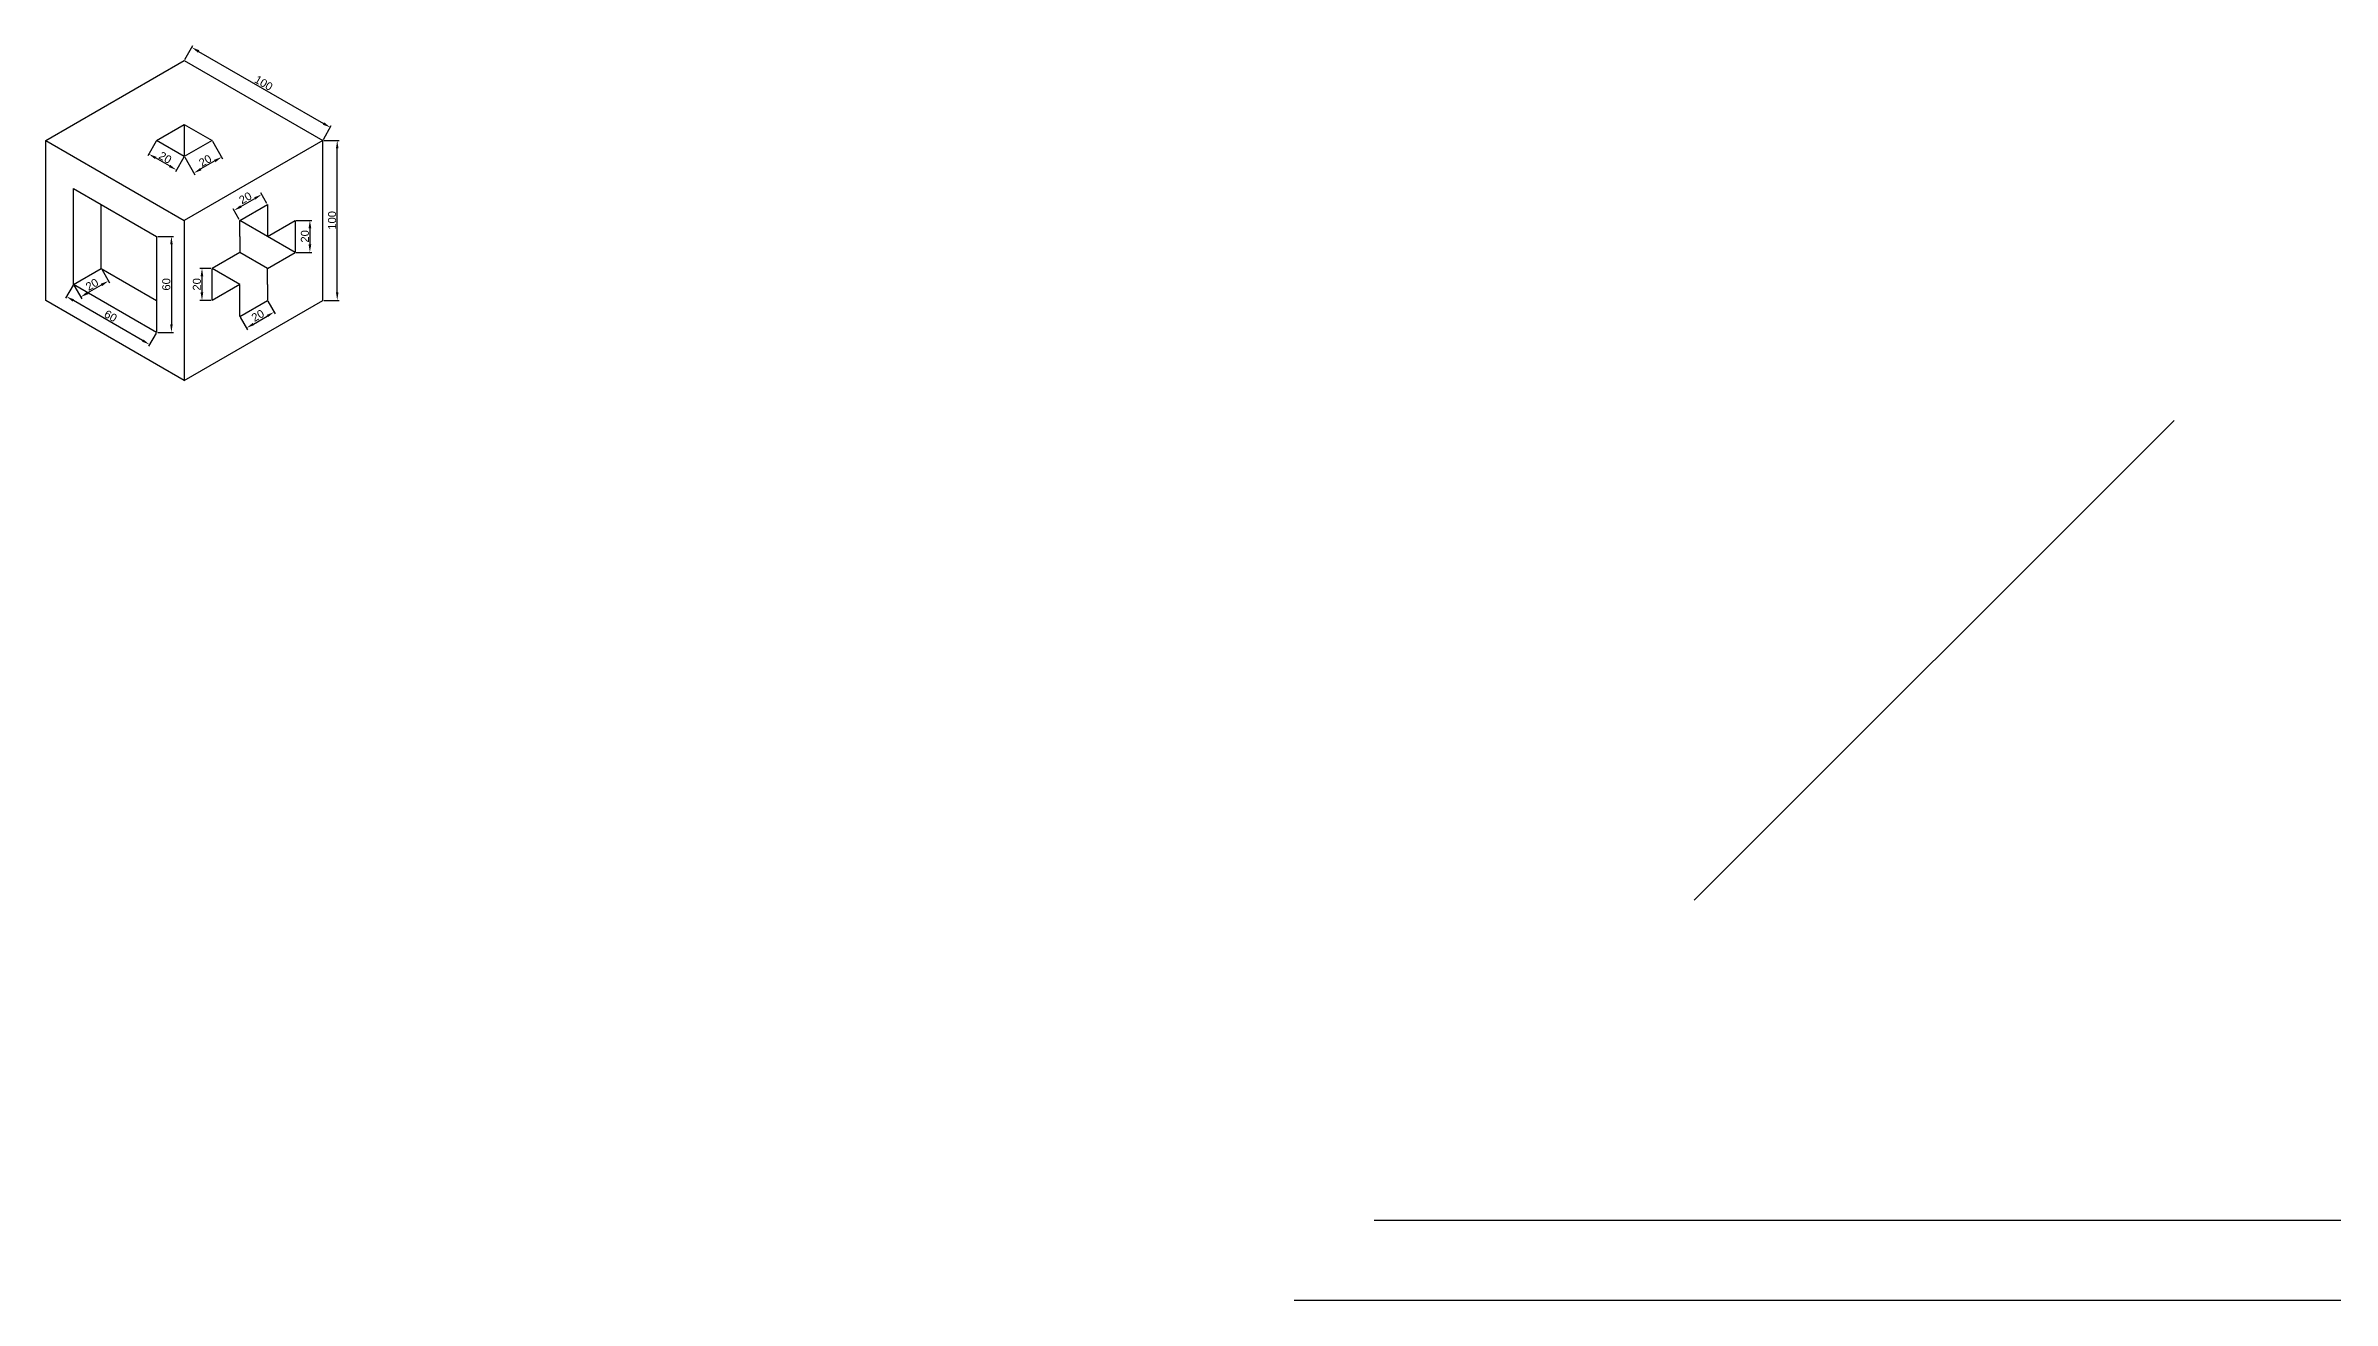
# Model space of a CAD drawing. Header units: millimetres. Extents: x -780 to 3377, y 0 to 784.
# Drawn here: x -780 to 649, y 0 to 784 of the extents above; entities that cross this region are included whole.
import ezdxf

# ---------------------------------------------------------------- set-up
doc = ezdxf.new("R2010")
doc.units = ezdxf.units.MM
doc.layers.add('Dimensions', color=94, linetype='Continuous')
doc.layers.add('Figura', color=7, linetype='Continuous', lineweight=30)
doc.styles.get("Standard").update_dxf_attribs({"font": 'arial.ttf'})
doc.dimstyles.new('ISO-25', dxfattribs={"dimtxt": 2.5, "dimasz": 2.5, "dimexe": 1.25, "dimexo": 0.625, "dimtad": 1, "dimtxsty": 'Standard', "dimcen": 2.5, "dimadec": 0, "dimazin": 0, "dimtfac": 1, "dimtmove": 0, "dimatfit": 3, "dimfxl": 1, "dimarcsym": 0})

# ---------------------------------------------------------------- blocks, each defined once
blk = doc.blocks.new('*D11')
at = {"layer": 'Defpoints', "color": 0, "transparency": 16777216}
for p in [(-693.6, 775), (-602.3, 733.1), (-607, 725)]:
    blk.add_point(p, dxfattribs=at)
at = {"layer": 'Dimensions', "color": 0, "lineweight": -2, "transparency": 16777216}
for p, q in [((-693.2, 775.5), (-688.3, 784.2)), ((-684.6, 780.6), (-606.6, 735.6)), ((-606.6, 725.5), (-601.7, 734.2))]:
    blk.add_line(p, q, dxfattribs=at)
at = {"layer": 'Dimensions', "color": 0, "transparency": 16777216}
for points in [[(-684.1, 781.3), (-685, 779.8), (-688.9, 783.1)], [(-606.2, 736.3), (-607, 734.8), (-602.3, 733.1)]]:
    blk.add_solid(points, dxfattribs=at)
at = {"layer": 'Dimensions', "color": 0, "transparency": 16777216, "insert": (-644, 760.8), "char_height": 5, "attachment_point": 5, "rotation": 330}
blk.add_mtext('100', dxfattribs=at)
blk = doc.blocks.new('*D12')
at = {"layer": 'Defpoints', "color": 0, "transparency": 16777216}
for p in [(-607, 725), (-598, 725), (-607, 625)]:
    blk.add_point(p, dxfattribs=at)
at = {"layer": 'Dimensions', "color": 0, "lineweight": -2, "transparency": 16777216}
for p, q in [((-606.3, 725), (-596.7, 725)), ((-598, 630), (-598, 720)), ((-606.3, 625), (-596.7, 625))]:
    blk.add_line(p, q, dxfattribs=at)
at = {"layer": 'Dimensions', "color": 0, "transparency": 16777216}
for points in [[(-598.8, 720), (-597.2, 720), (-598, 725)], [(-598.8, 630), (-597.2, 630), (-598, 625)]]:
    blk.add_solid(points, dxfattribs=at)
at = {"layer": 'Dimensions', "color": 0, "transparency": 16777216, "insert": (-601.2, 675), "char_height": 5, "attachment_point": 5, "rotation": 90}
blk.add_mtext('100', dxfattribs=at)
blk = doc.blocks.new('*D13')
at = {"layer": 'Defpoints', "color": 0, "transparency": 16777216}
for p in [(-645.2, 691.2), (-658.9, 675), (-641.6, 685)]:
    blk.add_point(p, dxfattribs=at)
at = {"layer": 'Dimensions', "color": 0, "lineweight": -2, "transparency": 16777216}
for p, q in [((-658.2, 683.7), (-649.5, 688.7)), ((-641.9, 685.5), (-645.8, 692.3)), ((-659.2, 675.5), (-663.1, 682.3))]:
    blk.add_line(p, q, dxfattribs=at)
at = {"layer": 'Dimensions', "color": 0, "transparency": 16777216}
for points in [[(-649.9, 689.4), (-649.1, 688), (-645.2, 691.2)], [(-658.6, 684.4), (-657.7, 683), (-662.5, 681.2)]]:
    blk.add_solid(points, dxfattribs=at)
at = {"layer": 'Dimensions', "color": 0, "transparency": 16777216, "insert": (-655.4, 689), "char_height": 5, "attachment_point": 5, "rotation": 30}
blk.add_mtext('20', dxfattribs=at)
blk = doc.blocks.new('*D14')
at = {"layer": 'Defpoints', "color": 0, "transparency": 16777216}
for p in [(-624.3, 675), (-624.3, 655), (-615.1, 655)]:
    blk.add_point(p, dxfattribs=at)
at = {"layer": 'Dimensions', "color": 0, "lineweight": -2, "transparency": 16777216}
for p, q in [((-623.6, 675), (-613.8, 675)), ((-615.1, 670), (-615.1, 660)), ((-623.6, 655), (-613.8, 655))]:
    blk.add_line(p, q, dxfattribs=at)
at = {"layer": 'Dimensions', "color": 0, "transparency": 16777216}
for points in [[(-615.9, 670), (-614.2, 670), (-615.1, 675)], [(-615.9, 660), (-614.2, 660), (-615.1, 655)]]:
    blk.add_solid(points, dxfattribs=at)
at = {"layer": 'Dimensions', "color": 0, "transparency": 16777216, "insert": (-618.2, 665), "char_height": 5, "attachment_point": 5, "rotation": 90}
blk.add_mtext('20', dxfattribs=at)
blk = doc.blocks.new('*D15')
at = {"layer": 'Defpoints', "color": 0, "transparency": 16777216}
for p in [(-658.9, 615), (-641.6, 625), (-637.4, 617.7)]:
    blk.add_point(p, dxfattribs=at)
at = {"layer": 'Dimensions', "color": 0, "lineweight": -2, "transparency": 16777216}
for p, q in [((-658.6, 614.5), (-654.1, 606.6)), ((-650.4, 610.2), (-641.7, 615.2)), ((-641.3, 624.5), (-636.8, 616.6))]:
    blk.add_line(p, q, dxfattribs=at)
at = {"layer": 'Dimensions', "color": 0, "transparency": 16777216}
for points in [[(-642.1, 615.9), (-641.3, 614.5), (-637.4, 617.7)], [(-650.8, 610.9), (-650, 609.5), (-654.7, 607.7)]]:
    blk.add_solid(points, dxfattribs=at)
at = {"layer": 'Dimensions', "color": 0, "transparency": 16777216, "insert": (-647.6, 615.5), "char_height": 5, "attachment_point": 5, "rotation": 30}
blk.add_mtext('20', dxfattribs=at)
blk = doc.blocks.new('*D16')
at = {"layer": 'Defpoints', "color": 0, "transparency": 16777216}
for p in [(-682.5, 645), (-676.2, 645), (-676.2, 625)]:
    blk.add_point(p, dxfattribs=at)
at = {"layer": 'Dimensions', "color": 0, "lineweight": -2, "transparency": 16777216}
for p, q in [((-676.9, 645), (-683.8, 645)), ((-682.5, 630), (-682.5, 640)), ((-676.9, 625), (-683.8, 625))]:
    blk.add_line(p, q, dxfattribs=at)
at = {"layer": 'Dimensions', "color": 0, "transparency": 16777216}
for points in [[(-683.4, 640), (-681.7, 640), (-682.5, 645)], [(-683.4, 630), (-681.7, 630), (-682.5, 625)]]:
    blk.add_solid(points, dxfattribs=at)
at = {"layer": 'Dimensions', "color": 0, "transparency": 16777216, "insert": (-685.7, 635), "char_height": 5, "attachment_point": 5, "rotation": 90}
blk.add_mtext('20', dxfattribs=at)
blk = doc.blocks.new('*D17')
at = {"layer": 'Defpoints', "color": 0, "transparency": 16777216}
for p in [(-693.6, 715), (-676.2, 725), (-687.5, 704.6)]:
    blk.add_point(p, dxfattribs=at)
at = {"layer": 'Dimensions', "color": 0, "lineweight": -2, "transparency": 16777216}
for p, q in [((-693.2, 714.5), (-686.9, 703.5)), ((-675.9, 724.5), (-669.6, 713.5)), ((-674.5, 712.1), (-683.2, 707.1))]:
    blk.add_line(p, q, dxfattribs=at)
at = {"layer": 'Dimensions', "color": 0, "transparency": 16777216}
for points in [[(-675, 712.8), (-674.1, 711.3), (-670.2, 714.6)], [(-683.6, 707.8), (-682.8, 706.3), (-687.5, 704.6)]]:
    blk.add_solid(points, dxfattribs=at)
at = {"layer": 'Dimensions', "color": 0, "transparency": 16777216, "insert": (-680.5, 712.3), "char_height": 5, "attachment_point": 5, "rotation": 30}
blk.add_mtext('20', dxfattribs=at)
blk = doc.blocks.new('*D18')
at = {"layer": 'Defpoints', "color": 0, "transparency": 16777216}
for p in [(-715.8, 716.5), (-710.9, 725), (-693.6, 715)]:
    blk.add_point(p, dxfattribs=at)
at = {"layer": 'Dimensions', "color": 0, "lineweight": -2, "transparency": 16777216}
for p, q in [((-711.2, 724.5), (-716.4, 715.4)), ((-693.9, 714.5), (-699.1, 705.4)), ((-702.8, 709), (-711.5, 714))]:
    blk.add_line(p, q, dxfattribs=at)
at = {"layer": 'Dimensions', "color": 0, "transparency": 16777216}
for points in [[(-711, 714.7), (-711.9, 713.3), (-715.8, 716.5)], [(-702.4, 709.7), (-703.2, 708.3), (-698.5, 706.5)]]:
    blk.add_solid(points, dxfattribs=at)
at = {"layer": 'Dimensions', "color": 0, "transparency": 16777216, "insert": (-705.5, 714.2), "char_height": 5, "attachment_point": 5, "rotation": 330}
blk.add_mtext('20', dxfattribs=at)
blk = doc.blocks.new('*D19')
at = {"layer": 'Defpoints', "color": 0, "transparency": 16777216}
for p in [(-710.9, 665), (-710.9, 605), (-701.6, 605)]:
    blk.add_point(p, dxfattribs=at)
at = {"layer": 'Dimensions', "color": 0, "lineweight": -2, "transparency": 16777216}
for p, q in [((-710.2, 665), (-700.4, 665)), ((-701.6, 660), (-701.6, 610)), ((-710.2, 605), (-700.4, 605))]:
    blk.add_line(p, q, dxfattribs=at)
at = {"layer": 'Dimensions', "color": 0, "transparency": 16777216}
for points in [[(-702.4, 660), (-700.8, 660), (-701.6, 665)], [(-702.4, 610), (-700.8, 610), (-701.6, 605)]]:
    blk.add_solid(points, dxfattribs=at)
at = {"layer": 'Dimensions', "color": 0, "transparency": 16777216, "insert": (-704.8, 635), "char_height": 5, "attachment_point": 5, "rotation": 90}
blk.add_mtext('60', dxfattribs=at)
blk = doc.blocks.new('*D20')
at = {"layer": 'Defpoints', "color": 0, "transparency": 16777216}
for p in [(-762.8, 635), (-767.2, 627.4), (-710.9, 605)]:
    blk.add_point(p, dxfattribs=at)
at = {"layer": 'Dimensions', "color": 0, "lineweight": -2, "transparency": 16777216}
for p, q in [((-763.1, 634.5), (-767.8, 626.3)), ((-719.6, 599.9), (-762.9, 624.9)), ((-711.2, 604.5), (-715.9, 596.3))]:
    blk.add_line(p, q, dxfattribs=at)
at = {"layer": 'Dimensions', "color": 0, "transparency": 16777216}
for points in [[(-762.5, 625.6), (-763.3, 624.2), (-767.2, 627.4)], [(-719.2, 600.6), (-720, 599.2), (-715.3, 597.4)]]:
    blk.add_solid(points, dxfattribs=at)
at = {"layer": 'Dimensions', "color": 0, "transparency": 16777216, "insert": (-739.6, 615.2), "char_height": 5, "attachment_point": 5, "rotation": 330}
blk.add_mtext('60', dxfattribs=at)
blk = doc.blocks.new('*D21')
at = {"layer": 'Defpoints', "color": 0, "transparency": 16777216}
for p in [(-745.5, 645), (-762.8, 635), (-741, 637.1)]:
    blk.add_point(p, dxfattribs=at)
at = {"layer": 'Dimensions', "color": 0, "lineweight": -2, "transparency": 16777216}
for p, q in [((-745.2, 644.5), (-740.3, 636)), ((-762.5, 634.5), (-757.7, 626)), ((-754, 629.6), (-745.3, 634.6))]:
    blk.add_line(p, q, dxfattribs=at)
at = {"layer": 'Dimensions', "color": 0, "transparency": 16777216}
for points in [[(-754.4, 630.4), (-753.5, 628.9), (-758.3, 627.1)], [(-745.7, 635.4), (-744.9, 633.9), (-741, 637.1)]]:
    blk.add_solid(points, dxfattribs=at)
at = {"layer": 'Dimensions', "color": 0, "transparency": 16777216, "insert": (-751.2, 634.9), "char_height": 5, "attachment_point": 5, "rotation": 30}
blk.add_mtext('20', dxfattribs=at)

msp = doc.modelspace()

# ---------------------------------------------------------------- linework, layer by layer
for p, q in [((-693.554, 715), (-710.875, 725)), ((-676.234, 725), (-693.554, 715)), ((-762.836, 635), (-745.516, 645)), ((250, 250), (550, 550)), ((50, 50), (2550, 50)), ((0, 0), (2500, 0))]:
    msp.add_line(p, q)
at = {"layer": 'Figura'}
for p, q in [((-780.157, 725), (-693.554, 775)), ((-693.554, 775), (-606.952, 725)), ((-710.875, 725), (-693.554, 735)), ((-693.554, 735), (-676.234, 725)), ((-693.554, 735), (-693.554, 715)), ((-780.157, 625), (-780.157, 725)), ((-780.157, 725), (-693.554, 675)), ((-606.952, 725), (-693.554, 675)), ((-606.952, 625), (-606.952, 725)), ((-762.836, 695), (-710.875, 665)), ((-762.836, 635), (-762.836, 695)), ((-745.516, 645), (-745.516, 685)), ((-693.554, 675), (-693.554, 575)), ((-658.913, 675), (-641.593, 685)), ((-658.913, 665), (-658.913, 675)), ((-641.593, 665), (-658.913, 675)), ((-641.593, 685), (-641.593, 675)), ((-641.593, 675), (-641.593, 665)), ((-641.593, 665), (-624.272, 675)), ((-624.272, 675), (-624.272, 655)), ((-710.875, 665), (-710.875, 605)), ((-658.913, 665), (-658.913, 655)), ((-624.272, 655), (-641.593, 665)), ((-745.516, 645), (-710.875, 625)), ((-658.913, 655), (-676.234, 645)), ((-676.234, 625), (-676.234, 645)), ((-658.913, 635), (-676.234, 645)), ((-641.593, 645), (-658.913, 655)), ((-641.593, 645), (-624.272, 655)), ((-641.593, 635), (-641.593, 645)), ((-710.875, 605), (-762.836, 635)), ((-658.913, 635), (-676.234, 625)), ((-658.913, 625), (-658.913, 635)), ((-641.593, 635), (-641.593, 625)), ((-693.554, 575), (-780.157, 625)), ((-693.554, 575), (-606.952, 625)), ((-658.913, 615), (-658.913, 625)), ((-658.913, 615), (-641.593, 625))]:
    msp.add_line(p, q, dxfattribs=at)

# ---------------------------------------------------------------- dimensions: what is measured, and where the dimension line sits
at = {"layer": 'Dimensions'}
for p1, p2, distance, picture, middle in [((-693.554, 775), (-606.952, 725), 9.319, '*D11', (-644.005, 760.823)), ((-693.554, 715), (-710.875, 725), 9.824, '*D18', (-705.538, 714.244)), ((-676.234, 725), (-693.554, 715), 12.046, '*D17', (-680.46, 712.32)), ((-658.913, 675), (-641.593, 685), 7.167, '*D13', (-655.425, 688.958)), ((-762.836, 635), (-745.516, 645), -9.087, '*D21', (-751.222, 634.883)), ((-710.875, 605), (-762.836, 635), 8.757, '*D20', (-739.645, 615.168)), ((-658.913, 615), (-641.593, 625), -8.406, '*D15', (-647.639, 615.472))]:
    dim = msp.add_aligned_dim(p1=p1, p2=p2, distance=distance, dimstyle='ISO-25', override={"dimtxt": 5, "dimasz": 5}, dxfattribs=at)
    dim.commit()
    dim.dimension.update_dxf_attribs({"geometry": picture, "text_midpoint": middle})
for base, p1, p2, picture, middle in [((-597.994, 725), (-606.952, 625), (-606.952, 725), '*D12', (-601.172, 675)), ((-615.064, 655), (-624.272, 675), (-624.272, 655), '*D14', (-618.241, 665)), ((-701.6, 605), (-710.875, 665), (-710.875, 605), '*D19', (-704.778, 635)), ((-682.546, 645), (-676.234, 625), (-676.234, 645), '*D16', (-685.724, 635))]:
    dim = msp.add_linear_dim(base=base, p1=p1, p2=p2, angle=90, dimstyle='ISO-25', override={"dimtxt": 5, "dimasz": 5}, dxfattribs=at)
    dim.commit()
    dim.dimension.update_dxf_attribs({"geometry": picture, "text_midpoint": middle})

doc.saveas('drawing.dxf')
